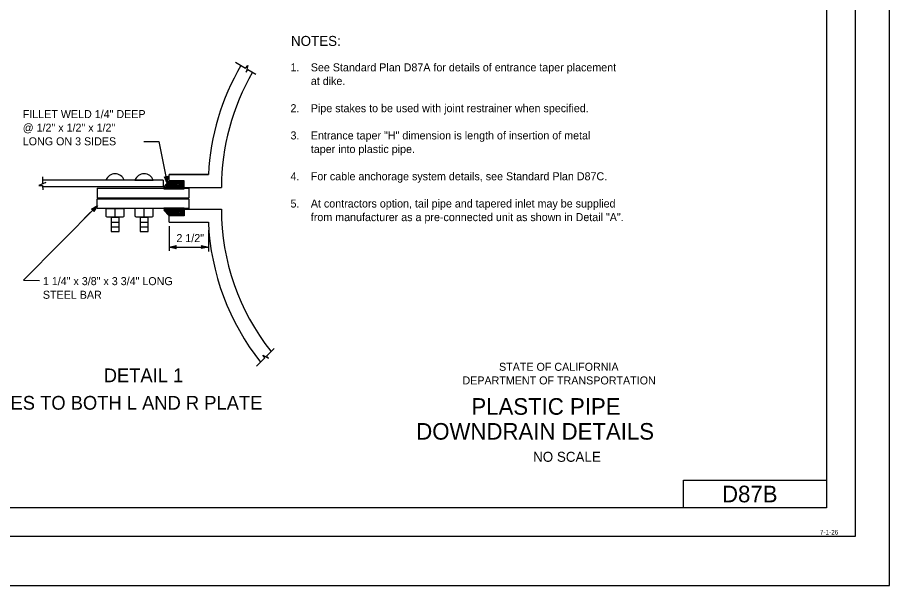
# Model space of a CAD drawing. Extents: x -894 to 866, y -472 to 714.
# Drawn here: x 103 to 866, y -472 to 24 of the extents above; entities that cross this region are included whole.
import ezdxf

# ---------------------------------------------------------------- set-up
doc = ezdxf.new("R2010")
doc.units = 0
for name, color, linetype in [('56 Stage 3 Anno', 7, 'Continuous'), ('57 Undefined', 7, 'Continuous'), ('60 Nongeo Data', 7, 'Continuous'), ('border_INSIDE-BORDER-anno', 7, 'Continuous'), ('border_PLOTTING-ELEMENTS', 7, 'Continuous'), ('border_rw_22x34_Cut_Lines', 7, 'Continuous'), ('border_SHEET', 7, 'Continuous'), ('border_WITHIN-BORDER-anno', 7, 'Continuous')]:
    doc.layers.add(name, color=color, linetype=linetype)

msp = doc.modelspace()

# ---------------------------------------------------------------- linework, layer by layer
at = {"layer": '56 Stage 3 Anno'}
for p, q in [((214.04, -84.37), (227.14, -84.37)), ((227.14, -84.37), (234.37, -120.79)), ((234.37, -120.79), (231.9, -115.16)), ((231.9, -115.16), (231.9, -115.16)), ((231.9, -115.16), (233.36, -115.69)), ((234.1, -119.43), (232.3, -115.32)), ((233.84, -118.08), (232.67, -115.43)), ((233.57, -116.72), (233.07, -115.59)), ((233.36, -115.69), (234.52, -114.64)), ((233.6, -115.47), (233.57, -116.72)), ((233.9, -115.22), (233.84, -118.08)), ((234.21, -114.93), (234.1, -119.44)), ((234.52, -114.64), (234.37, -120.79)), ((234.37, -120.79), (234.37, -120.79)), ((234.52, -114.64), (234.52, -114.64)), ((108.84, -205.44), (173.53, -140.31)), ((161.87, -151.7), (173.53, -140.31)), ((168.3, -143.55), (173.53, -140.31)), ((168.3, -143.55), (173.53, -140.31)), ((169.81, -143.95), (168.3, -143.55)), ((168.3, -143.55), (168.3, -143.55)), ((169.81, -143.95), (168.3, -143.55)), ((168.3, -143.55), (168.3, -143.55)), ((168.71, -143.65), (172.54, -141.28)), ((168.71, -143.65), (172.54, -141.28)), ((169.12, -143.74), (171.55, -142.24)), ((169.12, -143.74), (171.55, -142.24)), ((169.49, -143.87), (170.56, -143.21)), ((169.49, -143.87), (170.56, -143.21)), ((170.17, -145.46), (169.81, -143.95)), ((170.17, -145.46), (169.81, -143.95)), ((170.56, -143.21), (169.89, -144.24)), ((170.56, -143.21), (169.89, -144.24)), ((171.55, -142.24), (169.97, -144.66)), ((171.55, -142.24), (169.97, -144.66)), ((172.54, -141.29), (170.08, -145.04)), ((172.54, -141.29), (170.08, -145.04)), ((173.53, -140.31), (170.17, -145.46)), ((173.53, -140.31), (170.17, -145.46)), ((173.53, -140.31), (173.53, -140.31)), ((173.53, -140.31), (173.53, -140.31)), ((170.17, -145.46), (170.17, -145.46)), ((170.17, -145.46), (170.17, -145.46)), ((236.08, -176.68), (242.08, -175.35)), ((242.08, -175.35), (241.28, -176.68)), ((242.08, -175.35), (242.08, -175.35)), ((265.19, -176.68), (264.39, -175.34)), ((264.39, -175.34), (264.39, -175.34)), ((264.39, -175.34), (270.39, -176.68)), ((242.08, -178.02), (236.08, -176.68)), ((236.08, -176.68), (236.08, -176.68)), ((241.86, -177.66), (237.46, -176.68)), ((237.47, -176.67), (241.84, -175.71)), ((238.84, -176.68), (241.67, -176.05)), ((241.63, -177.3), (238.84, -176.68)), ((240.22, -176.68), (241.43, -176.41)), ((241.45, -176.95), (240.22, -176.68)), ((241.28, -176.68), (242.08, -178.02)), ((242.08, -178.02), (242.08, -178.02)), ((270.39, -176.68), (264.39, -178.01)), ((264.39, -178.01), (265.19, -176.68)), ((264.39, -178.01), (264.39, -178.01)), ((264.6, -175.69), (269.01, -176.68)), ((269, -176.68), (264.62, -177.65)), ((267.63, -176.67), (264.8, -177.3)), ((264.84, -176.05), (267.63, -176.67)), ((265.01, -176.4), (266.24, -176.67)), ((266.24, -176.67), (265.04, -176.94)), ((270.39, -176.68), (270.39, -176.68)), ((108.84, -205.44), (122.59, -205.7))]:
    msp.add_line(p, q, dxfattribs=at)
at = {"layer": '60 Nongeo Data'}
for p, q in [((236.08, -124.55), (236.08, -113.15)), ((236.08, -113.15), (270.39, -113.15)), ((270.39, -113.15), (236.08, -113.15)), ((236.08, -113.15), (270.39, -113.15)), ((230.72, -118.27), (125.38, -118.27)), ((196.74, -118.03), (180.75, -118.03)), ((206.21, -118.03), (222.2, -118.03)), ((230.72, -118.27), (230.72, -123.98)), ((236.08, -118.85), (231.56, -123.87)), ((231.56, -124.63), (237.34, -118.85)), ((236.08, -118.85), (231.56, -123.87)), ((231.9, -125.71), (238.76, -118.85)), ((233.31, -125.71), (240.17, -118.85)), ((233.43, -121.8), (237.34, -125.71)), ((234.1, -121.05), (238.75, -125.71)), ((234.72, -125.71), (241.59, -118.85)), ((234.77, -120.31), (240.17, -125.71)), ((235.44, -119.57), (241.58, -125.71)), ((249.09, -118.85), (236.08, -118.85)), ((249.09, -118.85), (236.08, -118.85)), ((236.14, -125.71), (243, -118.85)), ((236.14, -118.85), (243, -125.71)), ((237.55, -125.71), (244.41, -118.85)), ((237.55, -118.85), (244.41, -125.71)), ((238.96, -118.85), (245.83, -125.71)), ((238.97, -125.71), (245.83, -118.85)), ((240.38, -125.71), (247.24, -118.85)), ((240.38, -118.85), (247.24, -125.71)), ((241.79, -118.85), (248.65, -125.71)), ((241.8, -125.71), (248.66, -118.85)), ((243.21, -118.85), (249.13, -124.77)), ((243.21, -125.71), (249.13, -119.79)), ((244.62, -118.85), (249.13, -123.36)), ((244.62, -125.71), (249.13, -121.21)), ((246.03, -118.85), (249.13, -121.95)), ((247.45, -118.85), (249.13, -120.53)), ((248.86, -118.85), (249.1, -119.09)), ((249.13, -119.4), (249.09, -118.85)), ((249.13, -119.4), (249.09, -118.85)), ((249.13, -125.71), (249.13, -119.4)), ((249.13, -125.71), (249.13, -119.4)), ((230.72, -123.98), (125.42, -123.98)), ((173.19, -125.01), (253.19, -125.01)), ((173.19, -125.01), (173.19, -133.58)), ((231.56, -123.87), (231.56, -125.71)), ((231.56, -124.18), (233.1, -125.71)), ((231.56, -125.59), (231.68, -125.71)), ((231.56, -125.71), (249.13, -125.71)), ((231.56, -125.71), (249.13, -125.71)), ((232.09, -123.29), (234.51, -125.71)), ((232.76, -122.54), (235.93, -125.71)), ((236.08, -124.55), (281.79, -124.55)), ((246.04, -125.71), (249.13, -122.62)), ((247.45, -125.71), (249.13, -124.04)), ((248.87, -125.71), (249.13, -125.45)), ((253.19, -125.01), (253.19, -133.58)), ((173.19, -133.58), (253.19, -133.58)), ((173.19, -134.35), (253.19, -134.35)), ((173.19, -142.92), (173.19, -134.35)), ((253.19, -134.35), (253.19, -142.92)), ((253.19, -142.92), (173.19, -142.92)), ((180.75, -143.7), (180.75, -149.52)), ((195.89, -143.06), (181.58, -143.06)), ((188.74, -150.24), (188.74, -143.06)), ((196.73, -149.52), (196.73, -143.7)), ((206.21, -143.68), (206.21, -149.5)), ((221.35, -143.04), (207.04, -143.04)), ((214.21, -150.25), (214.2, -143.07)), ((222.19, -149.5), (222.19, -143.68)), ((231.56, -142.43), (249.13, -142.43)), ((231.56, -143.19), (232.32, -142.43)), ((231.56, -143.46), (237.4, -149.29)), ((236.08, -149.29), (231.56, -144.28)), ((231.72, -144.45), (233.74, -142.43)), ((231.95, -142.43), (238.81, -149.29)), ((232.39, -145.19), (235.15, -142.43)), ((233.06, -145.94), (236.56, -142.43)), ((233.36, -142.43), (240.23, -149.29)), ((233.73, -146.68), (237.98, -142.43)), ((234.4, -147.43), (239.39, -142.43)), ((234.78, -142.43), (241.64, -149.29)), ((235.07, -148.17), (240.81, -142.43)), ((235.74, -148.92), (242.22, -142.43)), ((236.08, -154.99), (236.08, -143.59)), ((236.08, -143.59), (281.79, -143.59)), ((236.19, -142.43), (243.05, -149.29)), ((236.77, -149.29), (243.63, -142.43)), ((237.61, -142.43), (244.47, -149.29)), ((238.19, -149.29), (245.05, -142.43)), ((239.02, -142.43), (245.88, -149.29)), ((239.6, -149.29), (246.46, -142.43)), ((240.43, -142.43), (247.3, -149.29)), ((241.02, -149.29), (247.88, -142.43)), ((241.85, -142.43), (248.71, -149.29)), ((242.43, -149.29), (249.13, -142.6)), ((243.26, -142.43), (249.13, -148.3)), ((243.84, -149.29), (249.13, -144.01)), ((244.68, -142.43), (249.13, -146.88)), ((246.09, -142.43), (249.13, -145.47)), ((247.51, -142.43), (249.13, -144.06)), ((248.92, -142.43), (249.13, -142.64)), ((249.13, -142.43), (249.13, -148.75)), ((181.58, -150.22), (195.89, -150.22)), ((185.25, -150.22), (185.25, -162.92)), ((185.25, -150.92), (185.25, -150.22)), ((192.25, -150.92), (185.25, -150.92)), ((192.25, -162.92), (192.25, -150.22)), ((207.04, -150.2), (221.35, -150.2)), ((210.7, -150.2), (210.7, -162.9)), ((210.7, -150.9), (210.7, -150.2)), ((217.7, -150.9), (210.7, -150.9)), ((217.7, -162.9), (217.7, -150.2)), ((249.09, -149.29), (236.08, -149.29)), ((245.26, -149.29), (249.13, -145.42)), ((246.67, -149.29), (249.13, -146.84)), ((248.09, -149.29), (249.13, -148.25)), ((249.13, -148.75), (249.09, -149.29)), ((185.25, -154.92), (192.25, -154.92)), ((185.25, -158.92), (192.25, -158.92)), ((210.7, -154.9), (217.7, -154.9)), ((210.7, -158.9), (217.7, -158.9)), ((236.08, -154.99), (270.39, -154.99)), ((236.08, -158.4), (236.08, -180.05)), ((185.25, -162.92), (192.25, -162.92)), ((210.7, -162.9), (217.7, -162.9)), ((270.39, -161.73), (270.39, -180.43)), ((236.08, -176.68), (270.39, -176.68))]:
    msp.add_line(p, q, dxfattribs=at)
for points in [[(294.19, -14.89), (302.93, -20.3), (304.79, -17.93), (303.5, -23.63), (304.9, -21.41), (311.77, -25.56)], [(125.38, -115.27), (125.38, -120.91), (128.33, -120.32), (122.02, -122.88)], [(122.02, -122.88), (125.39, -122.69), (125.49, -126.73)], [(312.37, -280.76), (319.71, -273.56), (317.85, -271.19), (323.08, -273.8), (321.25, -271.92), (328.01, -265.14)]]:
    msp.add_lwpolyline(points, dxfattribs=at)
for centre, radius, start, end in [((481.6, -124.26), 211.5, 149.7815, 176.98977), ((481.79, -124.55), 200, 149.73657, 180), ((188.75, -121.09), 8.56, 20.90348, 159.09652), ((214.21, -121.09), 8.56, 20.90348, 159.09652), ((181.51, -143.82), 0.761, 84.13498, 170.67898), ((195.85, -144), 0.935, 18.76, 87.43079), ((206.96, -143.8), 0.761, 84.13498, 170.67898), ((221.3, -143.98), 0.935, 18.76, 87.43079), ((481.79, -143.59), 200, 180, 218.34571), ((181.77, -149.15), 1.08, 200.15959, 260.13321), ((195.53, -148.92), 1.35, 285.49505, 333.18702), ((207.22, -149.13), 1.08, 200.15959, 260.13321), ((220.99, -148.9), 1.35, 285.49505, 333.18702), ((481.68, -145.72), 211.5, 182.51234, 218.4332)]:
    msp.add_arc(centre, radius, start, end, dxfattribs=at)
at = {"layer": 'border_PLOTTING-ELEMENTS'}
for points in [[(-894.04, -472.44), (865.96, -472.44), (865.96, 713.56), (-894.04, 713.56)], [(-864.04, 670.56), (835.96, 670.56), (835.96, -429.44), (-864.04, -429.44)]]:
    msp.add_lwpolyline(points, close=True, dxfattribs=at)
at = {"layer": 'border_rw_22x34_Cut_Lines'}
msp.add_lwpolyline([(-864.04, 670.56), (835.96, 670.56), (835.96, -429.44), (-864.04, -429.44)], close=True, dxfattribs=at)
at = {"layer": 'border_SHEET'}
for p, q in [((810.96, 645.56), (810.96, -404.44)), ((685.93, -404.44), (685.93, -380.44)), ((685.93, -380.44), (810.93, -380.44)), ((810.96, -404.44), (-814.04, -404.44))]:
    msp.add_line(p, q, dxfattribs=at)

# ---------------------------------------------------------------- texts
at = {"layer": '57 Undefined'}
for s, height, p in [('NOTES:', 8.75, (342.58, -0.83)), ('1.', 7, (342.17, -23.05)), ('See Standard Plan D87A for details of entrance taper placement', 7, (359.94, -23.05)), ('at dike.', 7, (359.94, -34.95)), ('2.', 7, (342.17, -58.75)), ('Pipe stakes to be used with joint restrainer when specified.', 7, (359.94, -58.75)), ('FILLET WELD 1/4" DEEP', 7, (108.07, -63.89)), ('@ 1/2" x 1/2" x 1/2"', 7, (108.07, -75.79)), ('3.', 7, (342.17, -82.55)), ('Entrance taper "H" dimension is length of insertion of metal', 7, (359.94, -82.55)), ('LONG ON 3 SIDES', 7, (108.07, -87.69)), ('taper into plastic pipe.', 7, (359.94, -94.45)), ('4.', 7, (342.17, -118.25)), ('For cable anchorage system details, see Standard Plan D87C.', 7, (359.94, -118.25)), ('5.', 7, (342.17, -142.05)), ('At contractors option, tail pipe and tapered inlet may be supplied', 7, (359.94, -142.05)), ('from manufacturer as a pre-connected unit as shown in Detail "A".', 7, (359.94, -153.95)), ('2 1/2"', 7, (242.43, -172.26)), ('1 1/4" x 3/8" x 3 3/4" LONG ', 7, (125.67, -209.9)), ('STEEL BAR', 7, (125.67, -221.8)), ('DETAIL 1', 12, (178.87, -294.73)), ('APPLIES TO BOTH L AND R PLATE', 12, (51.88, -318.73))]:
    msp.add_text(s, height=height, dxfattribs=at).set_placement(p)
at = {"layer": 'border_INSIDE-BORDER-anno'}
for s, height, p in [('STATE OF CALIFORNIA', 7, (524.52, -284.77)), ('DEPARTMENT OF TRANSPORTATION', 7, (492.52, -296.67)), ('PLASTIC PIPE', 14.5, (500.35, -323.17)), ('DOWNDRAIN DETAILS', 14.5, (452.12, -344.92)), ('NO SCALE', 8.75, (554.3, -364.3))]:
    msp.add_text(s, height=height, dxfattribs=at).set_placement(p)
at = {"layer": 'border_WITHIN-BORDER-anno'}
for s, height, p in [('D87B', 14.5, (719.49, -399.69)), ('7-1-26', 4, (805.11, -427.86))]:
    msp.add_text(s, height=height, dxfattribs=at).set_placement(p)

doc.saveas('drawing.dxf')
